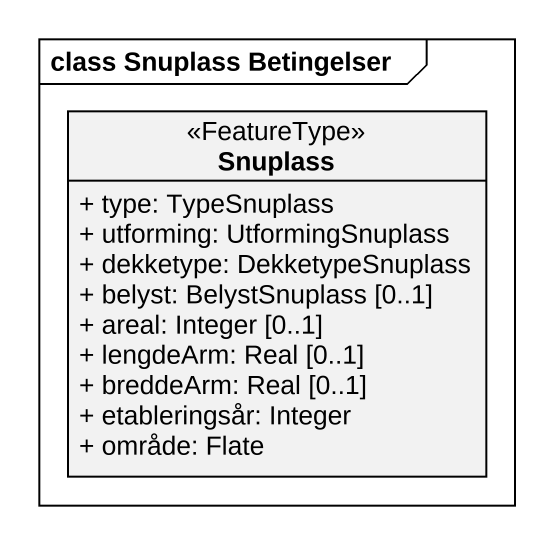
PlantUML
@startuml
mainframe class Snuplass Betingelser
hide circle
hide empty members
skinparam classAttributeIconSize 0
class Snuplass <<FeatureType>> {
  + type: TypeSnuplass
  + utforming: UtformingSnuplass
  + dekketype: DekketypeSnuplass
  + belyst: BelystSnuplass [0..1]
  + areal: Integer [0..1]
  + lengdeArm: Real [0..1]
  + breddeArm: Real [0..1]
  + etableringsår: Integer
  + område: Flate
}
@enduml
